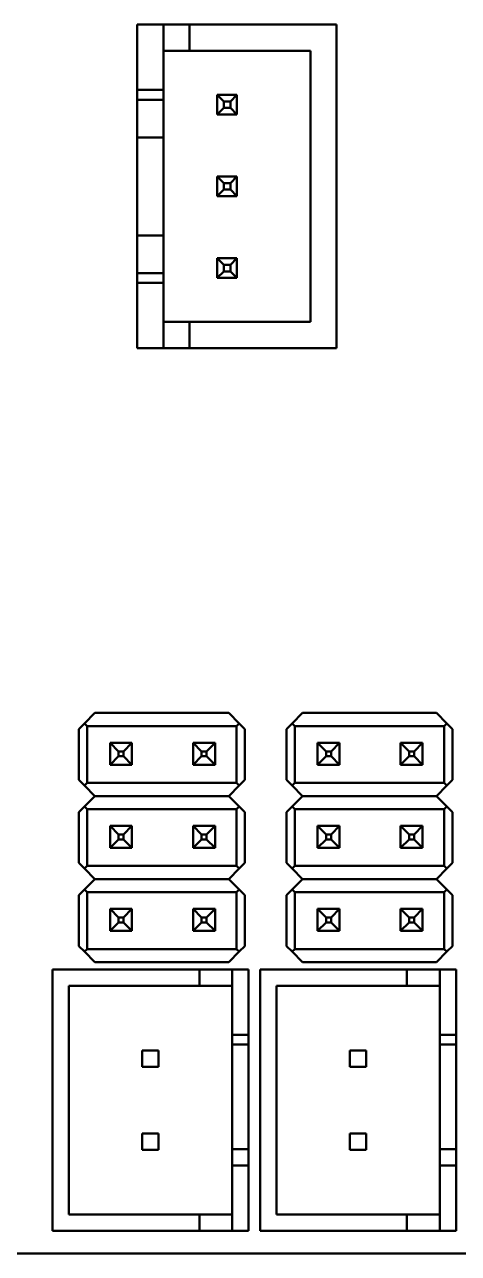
# Model space of a CAD drawing. Header units: inches. Extents: x 5.31 to 11.69, y 3.53 to 7.47.
# Drawn here: x 7.702 to 8.224, y 3.531 to 5.012 of the extents above; entities that cross this region are included whole.
import ezdxf

# ---------------------------------------------------------------- set-up
doc = ezdxf.new("R2010")
doc.units = ezdxf.units.IN
doc.header["$MEASUREMENT"] = 0
doc.layers.add('Visible (ANSI)', color=7, linetype='Continuous', lineweight=50)

msp = doc.modelspace()

# ---------------------------------------------------------------- linework, layer by layer
at = {"layer": 'Visible (ANSI)'}
for p, q in [((7.8373, 5.0118), (7.8688, 5.0118)), ((7.8373, 4.933), (7.8373, 5.0118)), ((7.9003, 5.0118), (7.8688, 5.0118)), ((7.8688, 4.933), (7.8688, 5.0118)), ((7.9003, 5.0118), (8.0774, 5.0118)), ((7.9003, 4.9803), (7.9003, 5.0118)), ((8.0774, 4.622), (8.0774, 5.0118)), ((7.9003, 4.9803), (7.8688, 4.9803)), ((7.9003, 4.9803), (8.0459, 4.9803)), ((8.0459, 4.6535), (8.0459, 4.9803)), ((7.8373, 4.933), (7.8688, 4.933)), ((7.8373, 4.9212), (7.8373, 4.933)), ((7.8688, 4.933), (7.8688, 4.9212)), ((7.8373, 4.9094), (7.8373, 4.9212)), ((7.8373, 4.9212), (7.8688, 4.9212)), ((7.8688, 4.9212), (7.8688, 4.9094)), ((7.9337, 4.9271), (7.9573, 4.9271)), ((7.9337, 4.9035), (7.9337, 4.9271)), ((7.9416, 4.9192), (7.9337, 4.9271)), ((7.9416, 4.9192), (7.9416, 4.9114)), ((7.9495, 4.9192), (7.9416, 4.9192)), ((7.9573, 4.9271), (7.9495, 4.9192)), ((7.9495, 4.9114), (7.9495, 4.9192)), ((7.9573, 4.9271), (7.9573, 4.9035)), ((7.8373, 4.9094), (7.8373, 4.8759)), ((7.8688, 4.8759), (7.8688, 4.9094)), ((7.9416, 4.9114), (7.9337, 4.9035)), ((7.9573, 4.9035), (7.9337, 4.9035)), ((7.9416, 4.9114), (7.9495, 4.9114)), ((7.9573, 4.9035), (7.9495, 4.9114)), ((7.8373, 4.8759), (7.8688, 4.8759)), ((7.8373, 4.7578), (7.8373, 4.8759)), ((7.8688, 4.7578), (7.8688, 4.8759)), ((7.9337, 4.8287), (7.9573, 4.8287)), ((7.9337, 4.8051), (7.9337, 4.8287)), ((7.9416, 4.8208), (7.9337, 4.8287)), ((7.9573, 4.8287), (7.9495, 4.8208)), ((7.9573, 4.8287), (7.9573, 4.8051)), ((7.9416, 4.8129), (7.9337, 4.8051)), ((7.9416, 4.8208), (7.9416, 4.8129)), ((7.9495, 4.8208), (7.9416, 4.8208)), ((7.9416, 4.8129), (7.9495, 4.8129)), ((7.9495, 4.8129), (7.9495, 4.8208)), ((7.9573, 4.8051), (7.9495, 4.8129)), ((7.9573, 4.8051), (7.9337, 4.8051)), ((7.8373, 4.7578), (7.8688, 4.7578)), ((7.8373, 4.7244), (7.8373, 4.7578)), ((7.8688, 4.7578), (7.8688, 4.7244)), ((7.8373, 4.7244), (7.8373, 4.7125)), ((7.8688, 4.7125), (7.8688, 4.7244)), ((7.9337, 4.7303), (7.9573, 4.7303)), ((7.9337, 4.7066), (7.9337, 4.7303)), ((7.9416, 4.7224), (7.9337, 4.7303)), ((7.9416, 4.7224), (7.9416, 4.7145)), ((7.9495, 4.7224), (7.9416, 4.7224)), ((7.9573, 4.7303), (7.9495, 4.7224)), ((7.9495, 4.7145), (7.9495, 4.7224)), ((7.9573, 4.7303), (7.9573, 4.7066)), ((7.8373, 4.7125), (7.8373, 4.7007)), ((7.8373, 4.7125), (7.8688, 4.7125)), ((7.8688, 4.7007), (7.8688, 4.7125)), ((7.9416, 4.7145), (7.9337, 4.7066)), ((7.9416, 4.7145), (7.9495, 4.7145)), ((7.9573, 4.7066), (7.9495, 4.7145)), ((7.8373, 4.7007), (7.8688, 4.7007)), ((7.8373, 4.622), (7.8373, 4.7007)), ((7.8688, 4.622), (7.8688, 4.7007)), ((7.9573, 4.7066), (7.9337, 4.7066)), ((7.9003, 4.6535), (7.8688, 4.6535)), ((7.9003, 4.6535), (7.9003, 4.622)), ((7.9003, 4.6535), (8.0459, 4.6535)), ((7.8373, 4.622), (7.8688, 4.622)), ((7.9003, 4.622), (7.8688, 4.622)), ((7.9003, 4.622), (8.0774, 4.622)), ((7.7862, 4.1825), (7.7737, 4.17)), ((7.7862, 4.1825), (7.9476, 4.1825)), ((7.9476, 4.1825), (7.9602, 4.17)), ((8.0362, 4.1825), (8.0237, 4.17)), ((8.0362, 4.1825), (8.1976, 4.1825)), ((8.1976, 4.1825), (8.2102, 4.17)), ((7.7669, 4.1632), (7.7737, 4.17)), ((7.7669, 4.1018), (7.7669, 4.1632)), ((7.7737, 4.17), (7.7769, 4.1667)), ((7.9569, 4.1667), (7.7769, 4.1667)), ((7.7769, 4.0982), (7.7769, 4.1667)), ((7.9602, 4.17), (7.9569, 4.1667)), ((7.9569, 4.1667), (7.9569, 4.0982)), ((7.9669, 4.1632), (7.9602, 4.17)), ((7.9669, 4.1018), (7.9669, 4.1632)), ((8.0169, 4.1632), (8.0237, 4.17)), ((8.0169, 4.1018), (8.0169, 4.1632)), ((8.0237, 4.17), (8.0269, 4.1667)), ((8.2069, 4.1667), (8.0269, 4.1667)), ((8.0269, 4.0982), (8.0269, 4.1667)), ((8.2102, 4.17), (8.2069, 4.1667)), ((8.2069, 4.1667), (8.2069, 4.0982)), ((8.2169, 4.1632), (8.2102, 4.17)), ((8.2169, 4.1018), (8.2169, 4.1632)), ((7.8309, 4.1465), (7.8045, 4.1465)), ((7.8045, 4.1465), (7.8045, 4.1201)), ((7.8045, 4.1465), (7.8148, 4.1362)), ((7.8207, 4.1362), (7.8309, 4.1465)), ((7.8309, 4.1201), (7.8309, 4.1465)), ((7.9309, 4.1465), (7.9045, 4.1465)), ((7.9045, 4.1465), (7.9045, 4.1201)), ((7.9045, 4.1465), (7.9148, 4.1362)), ((7.9207, 4.1362), (7.9309, 4.1465)), ((7.9309, 4.1201), (7.9309, 4.1465)), ((8.0809, 4.1465), (8.0545, 4.1465)), ((8.0545, 4.1465), (8.0545, 4.1201)), ((8.0545, 4.1465), (8.0648, 4.1362)), ((8.0707, 4.1362), (8.0809, 4.1465)), ((8.0809, 4.1201), (8.0809, 4.1465)), ((8.1809, 4.1465), (8.1545, 4.1465)), ((8.1545, 4.1465), (8.1545, 4.1201)), ((8.1545, 4.1465), (8.1648, 4.1362)), ((8.1707, 4.1362), (8.1809, 4.1465)), ((8.1809, 4.1201), (8.1809, 4.1465)), ((7.8045, 4.1201), (7.8148, 4.1303)), ((7.8148, 4.1362), (7.8207, 4.1362)), ((7.8148, 4.1303), (7.8148, 4.1362)), ((7.8148, 4.1303), (7.8207, 4.1303)), ((7.8207, 4.1362), (7.8207, 4.1303)), ((7.8207, 4.1303), (7.8309, 4.1201)), ((7.9045, 4.1201), (7.9148, 4.1303)), ((7.9148, 4.1362), (7.9207, 4.1362)), ((7.9148, 4.1303), (7.9148, 4.1362)), ((7.9148, 4.1303), (7.9207, 4.1303)), ((7.9207, 4.1362), (7.9207, 4.1303)), ((7.9207, 4.1303), (7.9309, 4.1201)), ((8.0545, 4.1201), (8.0648, 4.1303)), ((8.0648, 4.1362), (8.0707, 4.1362)), ((8.0648, 4.1303), (8.0648, 4.1362)), ((8.0648, 4.1303), (8.0707, 4.1303)), ((8.0707, 4.1362), (8.0707, 4.1303)), ((8.0707, 4.1303), (8.0809, 4.1201)), ((8.1545, 4.1201), (8.1648, 4.1303)), ((8.1648, 4.1362), (8.1707, 4.1362)), ((8.1648, 4.1303), (8.1648, 4.1362)), ((8.1648, 4.1303), (8.1707, 4.1303)), ((8.1707, 4.1362), (8.1707, 4.1303)), ((8.1707, 4.1303), (8.1809, 4.1201)), ((7.8045, 4.1201), (7.8309, 4.1201)), ((7.9045, 4.1201), (7.9309, 4.1201)), ((8.0545, 4.1201), (8.0809, 4.1201)), ((8.1545, 4.1201), (8.1809, 4.1201)), ((7.7669, 4.1018), (7.7737, 4.095)), ((7.9669, 4.1018), (7.9602, 4.095)), ((8.0169, 4.1018), (8.0237, 4.095)), ((8.2169, 4.1018), (8.2102, 4.095)), ((7.7769, 4.0982), (7.7737, 4.095)), ((7.7737, 4.095), (7.7862, 4.0825)), ((7.9569, 4.0982), (7.7769, 4.0982)), ((7.9602, 4.095), (7.9476, 4.0825)), ((7.9569, 4.0982), (7.9602, 4.095)), ((8.0269, 4.0982), (8.0237, 4.095)), ((8.0237, 4.095), (8.0362, 4.0825)), ((8.2069, 4.0982), (8.0269, 4.0982)), ((8.2102, 4.095), (8.1976, 4.0825)), ((8.2069, 4.0982), (8.2102, 4.095)), ((7.7862, 4.0825), (7.7737, 4.07)), ((7.9476, 4.0825), (7.7862, 4.0825)), ((7.9476, 4.0825), (7.9602, 4.07)), ((8.0362, 4.0825), (8.0237, 4.07)), ((8.1976, 4.0825), (8.0362, 4.0825)), ((8.1976, 4.0825), (8.2102, 4.07)), ((7.7669, 4.0632), (7.7737, 4.07)), ((7.7669, 4.0018), (7.7669, 4.0632)), ((7.7737, 4.07), (7.7769, 4.0667)), ((7.9569, 4.0667), (7.7769, 4.0667)), ((7.7769, 3.9982), (7.7769, 4.0667)), ((7.9602, 4.07), (7.9569, 4.0667)), ((7.9569, 4.0667), (7.9569, 3.9982)), ((7.9669, 4.0632), (7.9602, 4.07)), ((7.9669, 4.0018), (7.9669, 4.0632)), ((8.0169, 4.0632), (8.0237, 4.07)), ((8.0169, 4.0018), (8.0169, 4.0632)), ((8.0237, 4.07), (8.0269, 4.0667)), ((8.2069, 4.0667), (8.0269, 4.0667)), ((8.0269, 3.9982), (8.0269, 4.0667)), ((8.2102, 4.07), (8.2069, 4.0667)), ((8.2069, 4.0667), (8.2069, 3.9982)), ((8.2169, 4.0632), (8.2102, 4.07)), ((8.2169, 4.0018), (8.2169, 4.0632)), ((7.8309, 4.0465), (7.8045, 4.0465)), ((7.8045, 4.0465), (7.8045, 4.0201)), ((7.8045, 4.0465), (7.8148, 4.0362)), ((7.8207, 4.0362), (7.8309, 4.0465)), ((7.8309, 4.0201), (7.8309, 4.0465)), ((7.9309, 4.0465), (7.9045, 4.0465)), ((7.9045, 4.0465), (7.9045, 4.0201)), ((7.9045, 4.0465), (7.9148, 4.0362)), ((7.9207, 4.0362), (7.9309, 4.0465)), ((7.9309, 4.0201), (7.9309, 4.0465)), ((8.0809, 4.0465), (8.0545, 4.0465)), ((8.0545, 4.0465), (8.0545, 4.0201)), ((8.0545, 4.0465), (8.0648, 4.0362)), ((8.0707, 4.0362), (8.0809, 4.0465)), ((8.0809, 4.0201), (8.0809, 4.0465)), ((8.1809, 4.0465), (8.1545, 4.0465)), ((8.1545, 4.0465), (8.1545, 4.0201)), ((8.1545, 4.0465), (8.1648, 4.0362)), ((8.1707, 4.0362), (8.1809, 4.0465)), ((8.1809, 4.0201), (8.1809, 4.0465)), ((7.8045, 4.0201), (7.8148, 4.0303)), ((7.8148, 4.0362), (7.8207, 4.0362)), ((7.8148, 4.0303), (7.8148, 4.0362)), ((7.8148, 4.0303), (7.8207, 4.0303)), ((7.8207, 4.0362), (7.8207, 4.0303)), ((7.8207, 4.0303), (7.8309, 4.0201)), ((7.9045, 4.0201), (7.9148, 4.0303)), ((7.9148, 4.0362), (7.9207, 4.0362)), ((7.9148, 4.0303), (7.9148, 4.0362)), ((7.9148, 4.0303), (7.9207, 4.0303)), ((7.9207, 4.0362), (7.9207, 4.0303)), ((7.9207, 4.0303), (7.9309, 4.0201)), ((8.0545, 4.0201), (8.0648, 4.0303)), ((8.0648, 4.0362), (8.0707, 4.0362)), ((8.0648, 4.0303), (8.0648, 4.0362)), ((8.0648, 4.0303), (8.0707, 4.0303)), ((8.0707, 4.0362), (8.0707, 4.0303)), ((8.0707, 4.0303), (8.0809, 4.0201)), ((8.1545, 4.0201), (8.1648, 4.0303)), ((8.1648, 4.0362), (8.1707, 4.0362)), ((8.1648, 4.0303), (8.1648, 4.0362)), ((8.1648, 4.0303), (8.1707, 4.0303)), ((8.1707, 4.0362), (8.1707, 4.0303)), ((8.1707, 4.0303), (8.1809, 4.0201)), ((7.8045, 4.0201), (7.8309, 4.0201)), ((7.9045, 4.0201), (7.9309, 4.0201)), ((8.0545, 4.0201), (8.0809, 4.0201)), ((8.1545, 4.0201), (8.1809, 4.0201)), ((7.7669, 4.0018), (7.7737, 3.995)), ((7.7769, 3.9982), (7.7737, 3.995)), ((7.9569, 3.9982), (7.7769, 3.9982)), ((7.9569, 3.9982), (7.9602, 3.995)), ((7.9669, 4.0018), (7.9602, 3.995)), ((8.0169, 4.0018), (8.0237, 3.995)), ((8.0269, 3.9982), (8.0237, 3.995)), ((8.2069, 3.9982), (8.0269, 3.9982)), ((8.2069, 3.9982), (8.2102, 3.995)), ((8.2169, 4.0018), (8.2102, 3.995)), ((7.7737, 3.995), (7.7862, 3.9825)), ((7.7862, 3.9825), (7.7737, 3.97)), ((7.9476, 3.9825), (7.7862, 3.9825)), ((7.9602, 3.995), (7.9476, 3.9825)), ((7.9476, 3.9825), (7.9602, 3.97)), ((8.0237, 3.995), (8.0362, 3.9825)), ((8.0362, 3.9825), (8.0237, 3.97)), ((8.1976, 3.9825), (8.0362, 3.9825)), ((8.2102, 3.995), (8.1976, 3.9825)), ((8.1976, 3.9825), (8.2102, 3.97)), ((7.7669, 3.9632), (7.7737, 3.97)), ((7.7737, 3.97), (7.7769, 3.9667)), ((7.9602, 3.97), (7.9569, 3.9667)), ((7.9669, 3.9632), (7.9602, 3.97)), ((8.0169, 3.9632), (8.0237, 3.97)), ((8.0237, 3.97), (8.0269, 3.9667)), ((8.2102, 3.97), (8.2069, 3.9667)), ((8.2169, 3.9632), (8.2102, 3.97)), ((7.7669, 3.9018), (7.7669, 3.9632)), ((7.9569, 3.9667), (7.7769, 3.9667)), ((7.7769, 3.8982), (7.7769, 3.9667)), ((7.9569, 3.9667), (7.9569, 3.8982)), ((7.9669, 3.9018), (7.9669, 3.9632)), ((8.0169, 3.9018), (8.0169, 3.9632)), ((8.2069, 3.9667), (8.0269, 3.9667)), ((8.0269, 3.8982), (8.0269, 3.9667)), ((8.2069, 3.9667), (8.2069, 3.8982)), ((8.2169, 3.9018), (8.2169, 3.9632)), ((7.8309, 3.9465), (7.8045, 3.9465)), ((7.8045, 3.9465), (7.8045, 3.9201)), ((7.8045, 3.9465), (7.8148, 3.9362)), ((7.8207, 3.9362), (7.8309, 3.9465)), ((7.8309, 3.9201), (7.8309, 3.9465)), ((7.9309, 3.9465), (7.9045, 3.9465)), ((7.9045, 3.9465), (7.9045, 3.9201)), ((7.9045, 3.9465), (7.9148, 3.9362)), ((7.9207, 3.9362), (7.9309, 3.9465)), ((7.9309, 3.9201), (7.9309, 3.9465)), ((8.0809, 3.9465), (8.0545, 3.9465)), ((8.0545, 3.9465), (8.0545, 3.9201)), ((8.0545, 3.9465), (8.0648, 3.9362)), ((8.0707, 3.9362), (8.0809, 3.9465)), ((8.0809, 3.9201), (8.0809, 3.9465)), ((8.1809, 3.9465), (8.1545, 3.9465)), ((8.1545, 3.9465), (8.1545, 3.9201)), ((8.1545, 3.9465), (8.1648, 3.9362)), ((8.1707, 3.9362), (8.1809, 3.9465)), ((8.1809, 3.9201), (8.1809, 3.9465)), ((7.8045, 3.9201), (7.8148, 3.9303)), ((7.8148, 3.9362), (7.8207, 3.9362)), ((7.8148, 3.9303), (7.8148, 3.9362)), ((7.8148, 3.9303), (7.8207, 3.9303)), ((7.8207, 3.9362), (7.8207, 3.9303)), ((7.8207, 3.9303), (7.8309, 3.9201)), ((7.9045, 3.9201), (7.9148, 3.9303)), ((7.9148, 3.9362), (7.9207, 3.9362)), ((7.9148, 3.9303), (7.9148, 3.9362)), ((7.9148, 3.9303), (7.9207, 3.9303)), ((7.9207, 3.9362), (7.9207, 3.9303)), ((7.9207, 3.9303), (7.9309, 3.9201)), ((8.0545, 3.9201), (8.0648, 3.9303)), ((8.0648, 3.9362), (8.0707, 3.9362)), ((8.0648, 3.9303), (8.0648, 3.9362)), ((8.0648, 3.9303), (8.0707, 3.9303)), ((8.0707, 3.9362), (8.0707, 3.9303)), ((8.0707, 3.9303), (8.0809, 3.9201)), ((8.1545, 3.9201), (8.1648, 3.9303)), ((8.1648, 3.9362), (8.1707, 3.9362)), ((8.1648, 3.9303), (8.1648, 3.9362)), ((8.1648, 3.9303), (8.1707, 3.9303)), ((8.1707, 3.9362), (8.1707, 3.9303)), ((8.1707, 3.9303), (8.1809, 3.9201)), ((7.8045, 3.9201), (7.8309, 3.9201)), ((7.9045, 3.9201), (7.9309, 3.9201)), ((8.0545, 3.9201), (8.0809, 3.9201)), ((8.1545, 3.9201), (8.1809, 3.9201)), ((7.7669, 3.9018), (7.7737, 3.895)), ((7.7769, 3.8982), (7.7737, 3.895)), ((7.7737, 3.895), (7.7862, 3.8825)), ((7.9569, 3.8982), (7.7769, 3.8982)), ((7.9602, 3.895), (7.9476, 3.8825)), ((7.9569, 3.8982), (7.9602, 3.895)), ((7.9669, 3.9018), (7.9602, 3.895)), ((8.0169, 3.9018), (8.0237, 3.895)), ((8.0269, 3.8982), (8.0237, 3.895)), ((8.0237, 3.895), (8.0362, 3.8825)), ((8.2069, 3.8982), (8.0269, 3.8982)), ((8.2102, 3.895), (8.1976, 3.8825)), ((8.2069, 3.8982), (8.2102, 3.895)), ((8.2169, 3.9018), (8.2102, 3.895)), ((7.9476, 3.8825), (7.7862, 3.8825)), ((8.1976, 3.8825), (8.0362, 3.8825)), ((7.9121, 3.8736), (7.7351, 3.8736)), ((7.7351, 3.8736), (7.7351, 3.5586)), ((7.9516, 3.8736), (7.9121, 3.8736)), ((7.9121, 3.8539), (7.9121, 3.8736)), ((7.9713, 3.8736), (7.9516, 3.8736)), ((7.9516, 3.8736), (7.9516, 3.7947)), ((7.9713, 3.7947), (7.9713, 3.8736)), ((8.1621, 3.8736), (7.9851, 3.8736)), ((7.9851, 3.8736), (7.9851, 3.5586)), ((8.2016, 3.8736), (8.1621, 3.8736)), ((8.1621, 3.8539), (8.1621, 3.8736)), ((8.2213, 3.8736), (8.2016, 3.8736)), ((8.2016, 3.8736), (8.2016, 3.7947)), ((8.2213, 3.7947), (8.2213, 3.8736)), ((7.7548, 3.8539), (7.9121, 3.8539)), ((7.7548, 3.5783), (7.7548, 3.8539)), ((7.9121, 3.8539), (7.9516, 3.8539)), ((8.0048, 3.8539), (8.1621, 3.8539)), ((8.0048, 3.5783), (8.0048, 3.8539)), ((8.1621, 3.8539), (8.2016, 3.8539)), ((7.9516, 3.789), (7.9516, 3.7947)), ((7.9516, 3.7947), (7.9713, 3.7947)), ((7.9713, 3.7947), (7.9713, 3.789)), ((8.2016, 3.789), (8.2016, 3.7947)), ((8.2016, 3.7947), (8.2213, 3.7947)), ((8.2213, 3.7947), (8.2213, 3.789)), ((7.863, 3.7759), (7.8433, 3.7759)), ((7.8433, 3.7759), (7.8433, 3.7563)), ((7.863, 3.7563), (7.863, 3.7759)), ((7.9516, 3.789), (7.9516, 3.7833)), ((7.9516, 3.6571), (7.9516, 3.7833)), ((7.9713, 3.7833), (7.9516, 3.7833)), ((7.9713, 3.7833), (7.9713, 3.789)), ((7.9713, 3.6571), (7.9713, 3.7833)), ((8.113, 3.7759), (8.0933, 3.7759)), ((8.0933, 3.7759), (8.0933, 3.7563)), ((8.113, 3.7563), (8.113, 3.7759)), ((8.2016, 3.789), (8.2016, 3.7833)), ((8.2016, 3.6571), (8.2016, 3.7833)), ((8.2213, 3.7833), (8.2016, 3.7833)), ((8.2213, 3.7833), (8.2213, 3.789)), ((8.2213, 3.6571), (8.2213, 3.7833)), ((7.8433, 3.7563), (7.863, 3.7563)), ((8.0933, 3.7563), (8.113, 3.7563)), ((7.863, 3.6759), (7.8433, 3.6759)), ((7.8433, 3.6759), (7.8433, 3.6563)), ((7.863, 3.6563), (7.863, 3.6759)), ((8.113, 3.6759), (8.0933, 3.6759)), ((8.0933, 3.6759), (8.0933, 3.6563)), ((8.113, 3.6563), (8.113, 3.6759)), ((7.8433, 3.6563), (7.863, 3.6563)), ((7.9516, 3.6375), (7.9516, 3.6571)), ((7.9713, 3.6571), (7.9516, 3.6571)), ((7.9713, 3.6571), (7.9713, 3.6375)), ((8.0933, 3.6563), (8.113, 3.6563)), ((8.2016, 3.6375), (8.2016, 3.6571)), ((8.2213, 3.6571), (8.2016, 3.6571)), ((8.2213, 3.6571), (8.2213, 3.6375)), ((7.9516, 3.6375), (7.9516, 3.5586)), ((7.9713, 3.6375), (7.9516, 3.6375)), ((7.9713, 3.5586), (7.9713, 3.6375)), ((8.2016, 3.6375), (8.2016, 3.5586)), ((8.2213, 3.6375), (8.2016, 3.6375)), ((8.2213, 3.5586), (8.2213, 3.6375)), ((7.9121, 3.5783), (7.7548, 3.5783)), ((7.9516, 3.5783), (7.9121, 3.5783)), ((7.9121, 3.5586), (7.9121, 3.5783)), ((8.1621, 3.5783), (8.0048, 3.5783)), ((8.2016, 3.5783), (8.1621, 3.5783)), ((8.1621, 3.5586), (8.1621, 3.5783)), ((7.7351, 3.5586), (7.9121, 3.5586)), ((7.9121, 3.5586), (7.9516, 3.5586)), ((7.9516, 3.5586), (7.9713, 3.5586)), ((7.9851, 3.5586), (8.1621, 3.5586)), ((8.1621, 3.5586), (8.2016, 3.5586)), ((8.2016, 3.5586), (8.2213, 3.5586)), ((11.4093, 3.5315), (5.5042, 3.5315))]:
    msp.add_line(p, q, dxfattribs=at)

doc.saveas('drawing.dxf')
